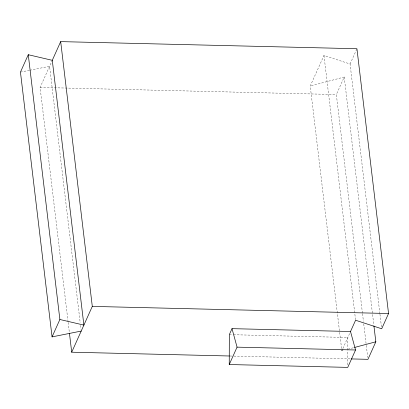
<?xml version="1.0" encoding="UTF-8"?>
<svg xmlns="http://www.w3.org/2000/svg" width="409" height="409" viewBox="0 0 409 409"><rect width="100%" height="100%" fill="white"/><g stroke="black" fill="none" stroke-linecap="round" stroke-linejoin="round"><path stroke-width="0.31" stroke-dasharray="2.04 1.53" d="M347.747 364.838L347.793 350.84M347.793 350.206L347.834 337.481L233.156 334.726M68.078 321.801L40.097 87.429L52.035 60.864M343.054 350.493L341.842 350.815L310.232 86.033L323.974 55.45L350.073 64.003L379.874 313.58M362.44 313.084L336.351 94.545L344.22 77.035L310.232 86.033M350.073 64.003L356.939 48.737M341.842 350.815L342.624 349.076M342.885 348.494L350.518 331.505M347.911 349.204L353.979 347.599M20.45 72.107L29.131 70.379M29.75 70.251L49.591 66.299L80.22 322.839M40.097 87.429L336.351 94.545M229.331 334.634L232.517 334.71M230.052 356.009L233.242 356.086M233.882 356.101L350.723 358.908M379.946 314.214L381.459 326.883M344.22 77.035L373.867 325.344M362.517 313.718L363.427 321.316M363.729 323.851L366.224 344.756M366.3 345.39L367.737 357.425M323.974 55.45L355.59 320.227M80.527 325.375L80.977 329.173M68.155 322.435L69.366 332.568"/><path stroke-width="0.61" d="M350.518 331.505L355.554 349.992L347.742 367.379L229.239 364.537L229.331 334.634L232.015 328.657L350.518 331.505L355.59 320.227L381.689 328.785L388.55 313.514L356.939 48.737L60.685 41.621L52.28 60.322L83.891 325.099L59.878 319.495L28.267 54.714L52.28 60.322M28.267 54.714L20.45 72.107L52.061 336.888L81.207 331.075M52.061 336.888L59.878 319.495M229.413 355.994L71.708 352.205L92.296 306.397L60.685 41.621M229.239 364.537L237.056 347.144L232.015 328.657M373.944 325.978L375.83 341.812L367.962 359.322L351.362 358.923M354.588 347.435L375.83 341.812M92.296 306.397L388.55 313.514M237.056 347.144L355.554 349.992M69.438 333.202L71.708 352.205"/></g></svg>
